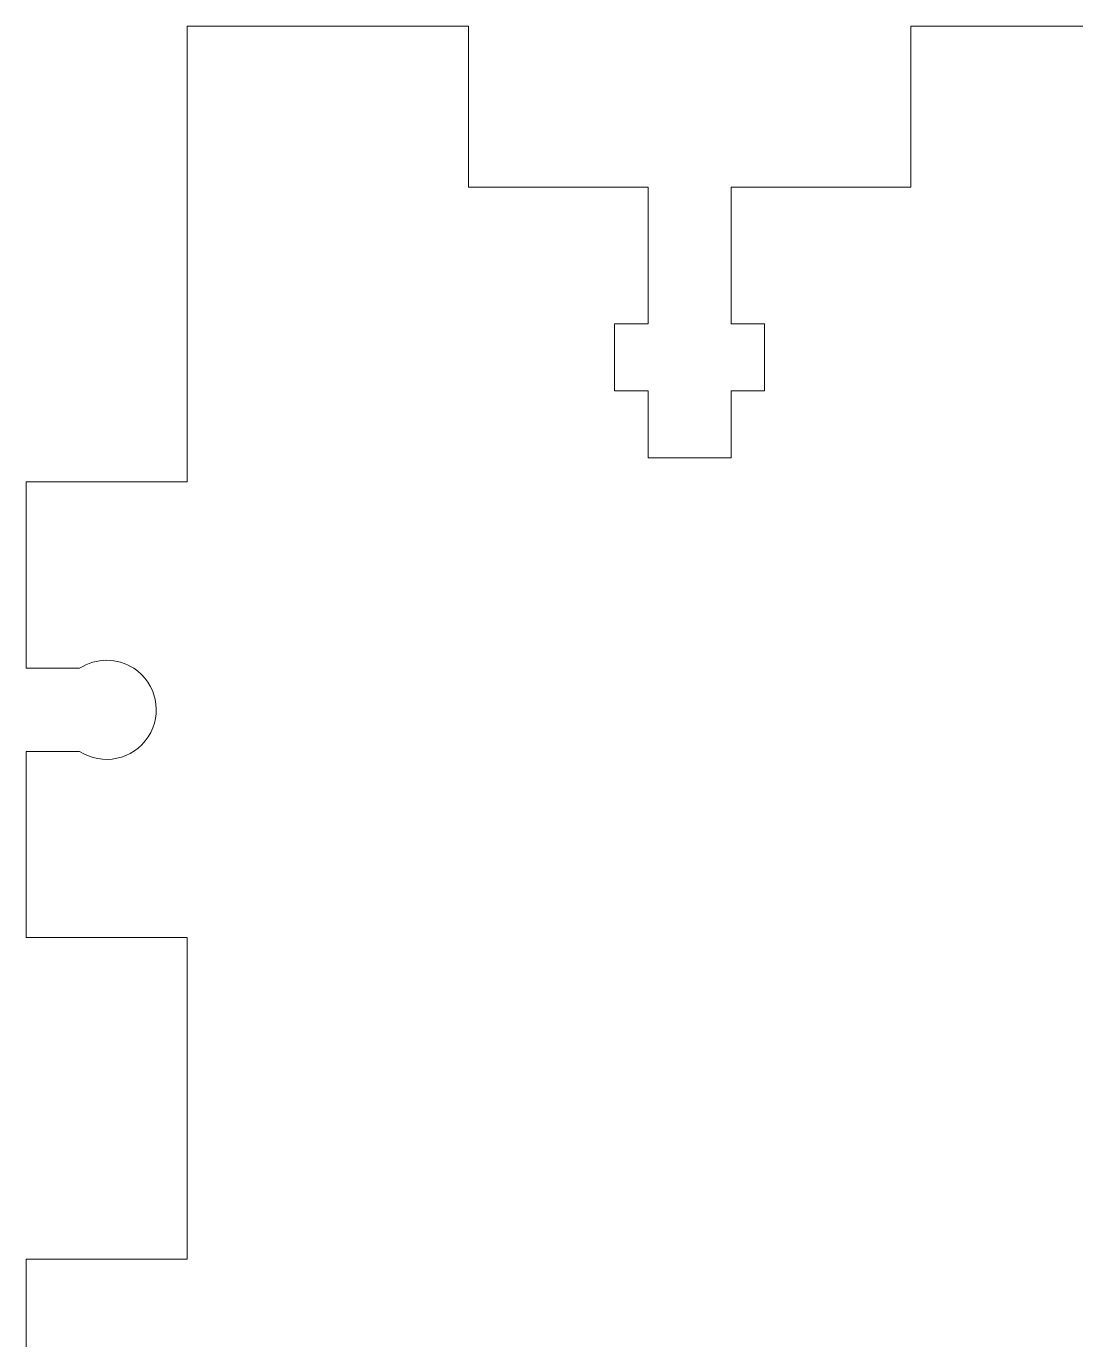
# Model space of a CAD drawing. Header units: inches. Extents: x 30 to 180, y 56 to 256.
# Drawn here: x 30.3 to 69.46, y 206.99 to 255.99 of the extents above; entities that cross this region are included whole.
import ezdxf

# ---------------------------------------------------------------- set-up
doc = ezdxf.new("R2010")
doc.units = ezdxf.units.IN
doc.header["$MEASUREMENT"] = 0

# ---------------------------------------------------------------- blocks, each defined once
blk = doc.blocks.new('block 559')
at = {"color": 7, "lineweight": 15, "true_color": 0xffffff}
blk.add_lwpolyline([(30.304, 197.992), (30.304, 209.992)], dxfattribs=at)
blk = doc.blocks.new('block 560')
at = {"color": 7, "lineweight": 15, "true_color": 0xffffff}
blk.add_lwpolyline([(30.304, 209.992), (36.304, 209.992)], dxfattribs=at)
blk = doc.blocks.new('block 561')
at = {"color": 7, "lineweight": 15, "true_color": 0xffffff}
blk.add_lwpolyline([(36.304, 209.992), (36.304, 221.992)], dxfattribs=at)
blk = doc.blocks.new('block 562')
at = {"color": 7, "lineweight": 15, "true_color": 0xffffff}
blk.add_lwpolyline([(36.304, 221.992), (30.304, 221.992)], dxfattribs=at)
blk = doc.blocks.new('block 563')
at = {"color": 7, "lineweight": 15, "true_color": 0xffffff}
blk.add_lwpolyline([(30.304, 221.992), (30.304, 228.942)], dxfattribs=at)
blk = doc.blocks.new('block 564')
at = {"color": 7, "lineweight": 15, "true_color": 0xffffff}
blk.add_lwpolyline([(30.304, 228.942), (32.294, 228.942)], dxfattribs=at)
blk = doc.blocks.new('block 565')
at = {"color": 7, "lineweight": 15, "true_color": 0xffffff}
blk.add_lwpolyline([(30.304, 232.042), (32.294, 232.042)], dxfattribs=at)
blk = doc.blocks.new('block 566')
at = {"color": 7, "lineweight": 15, "true_color": 0xffffff}
blk.add_lwpolyline([(30.304, 232.042), (30.304, 238.992)], dxfattribs=at)
blk = doc.blocks.new('block 567')
at = {"color": 7, "lineweight": 15, "true_color": 0xffffff}
blk.add_lwpolyline([(30.304, 238.992), (36.304, 238.992)], dxfattribs=at)
blk = doc.blocks.new('block 568')
at = {"color": 7, "lineweight": 15, "true_color": 0xffffff}
blk.add_lwpolyline([(36.304, 238.992), (36.304, 255.992)], dxfattribs=at)
blk = doc.blocks.new('block 569')
at = {"color": 7, "lineweight": 15, "true_color": 0xffffff}
blk.add_lwpolyline([(36.304, 255.992), (46.804, 255.992)], dxfattribs=at)
blk = doc.blocks.new('block 570')
at = {"color": 7, "lineweight": 15, "true_color": 0xffffff}
blk.add_lwpolyline([(46.804, 255.992), (46.804, 249.992)], dxfattribs=at)
blk = doc.blocks.new('block 571')
at = {"color": 7, "lineweight": 15, "true_color": 0xffffff}
blk.add_lwpolyline([(46.804, 249.992), (53.504, 249.992)], dxfattribs=at)
blk = doc.blocks.new('block 572')
at = {"color": 7, "lineweight": 15, "true_color": 0xffffff}
blk.add_lwpolyline([(53.504, 249.992), (53.504, 244.892)], dxfattribs=at)
blk = doc.blocks.new('block 573')
at = {"color": 7, "lineweight": 15, "true_color": 0xffffff}
blk.add_lwpolyline([(53.504, 244.892), (52.254, 244.892)], dxfattribs=at)
blk = doc.blocks.new('block 574')
at = {"color": 7, "lineweight": 15, "true_color": 0xffffff}
blk.add_lwpolyline([(52.254, 244.892), (52.254, 242.392)], dxfattribs=at)
blk = doc.blocks.new('block 575')
at = {"color": 7, "lineweight": 15, "true_color": 0xffffff}
blk.add_lwpolyline([(52.254, 242.392), (53.504, 242.392)], dxfattribs=at)
blk = doc.blocks.new('block 576')
at = {"color": 7, "lineweight": 15, "true_color": 0xffffff}
blk.add_lwpolyline([(53.504, 242.392), (53.504, 239.892)], dxfattribs=at)
blk = doc.blocks.new('block 577')
at = {"color": 7, "lineweight": 15, "true_color": 0xffffff}
blk.add_lwpolyline([(53.504, 239.892), (56.604, 239.892)], dxfattribs=at)
blk = doc.blocks.new('block 578')
at = {"color": 7, "lineweight": 15, "true_color": 0xffffff}
blk.add_lwpolyline([(56.604, 239.892), (56.604, 242.392)], dxfattribs=at)
blk = doc.blocks.new('block 579')
at = {"color": 7, "lineweight": 15, "true_color": 0xffffff}
blk.add_lwpolyline([(56.604, 242.392), (57.854, 242.392)], dxfattribs=at)
blk = doc.blocks.new('block 580')
at = {"color": 7, "lineweight": 15, "true_color": 0xffffff}
blk.add_lwpolyline([(57.854, 242.392), (57.854, 244.892)], dxfattribs=at)
blk = doc.blocks.new('block 581')
at = {"color": 7, "lineweight": 15, "true_color": 0xffffff}
blk.add_lwpolyline([(57.854, 244.892), (56.604, 244.892)], dxfattribs=at)
blk = doc.blocks.new('block 582')
at = {"color": 7, "lineweight": 15, "true_color": 0xffffff}
blk.add_lwpolyline([(56.604, 244.892), (56.604, 249.992)], dxfattribs=at)
blk = doc.blocks.new('block 583')
at = {"color": 7, "lineweight": 15, "true_color": 0xffffff}
blk.add_lwpolyline([(56.604, 249.992), (63.304, 249.992)], dxfattribs=at)
blk = doc.blocks.new('block 584')
at = {"color": 7, "lineweight": 15, "true_color": 0xffffff}
blk.add_lwpolyline([(63.304, 249.992), (63.304, 255.992)], dxfattribs=at)
blk = doc.blocks.new('block 585')
at = {"color": 7, "lineweight": 15, "true_color": 0xffffff}
blk.add_lwpolyline([(63.304, 255.992), (75.304, 255.992)], dxfattribs=at)
blk = doc.blocks.new('block 621')
at = {"color": 7, "lineweight": 15, "true_color": 0xffffff}
blk.add_open_spline([(32.294, 228.942), (33.15, 228.384), (34.296, 228.626), (34.854, 229.482), (35.412, 230.338), (35.17, 231.484), (34.314, 232.042), (33.7, 232.442), (32.908, 232.442), (32.294, 232.042)], degree=3, knots=[0, 0, 0, 0, 1, 1, 1, 2, 2, 2, 3, 3, 3, 3], dxfattribs=at)

msp = doc.modelspace()

# ---------------------------------------------------------------- block references
for name in ['block 568', 'block 569', 'block 570', 'block 584', 'block 585', 'block 571', 'block 572', 'block 582', 'block 583', 'block 573', 'block 574', 'block 581', 'block 580', 'block 575', 'block 576', 'block 578', 'block 579', 'block 577', 'block 566', 'block 567', 'block 621', 'block 565', 'block 563', 'block 564', 'block 562', 'block 561', 'block 559', 'block 560']:
    msp.add_blockref(name, (0, 0))

doc.saveas('drawing.dxf')
